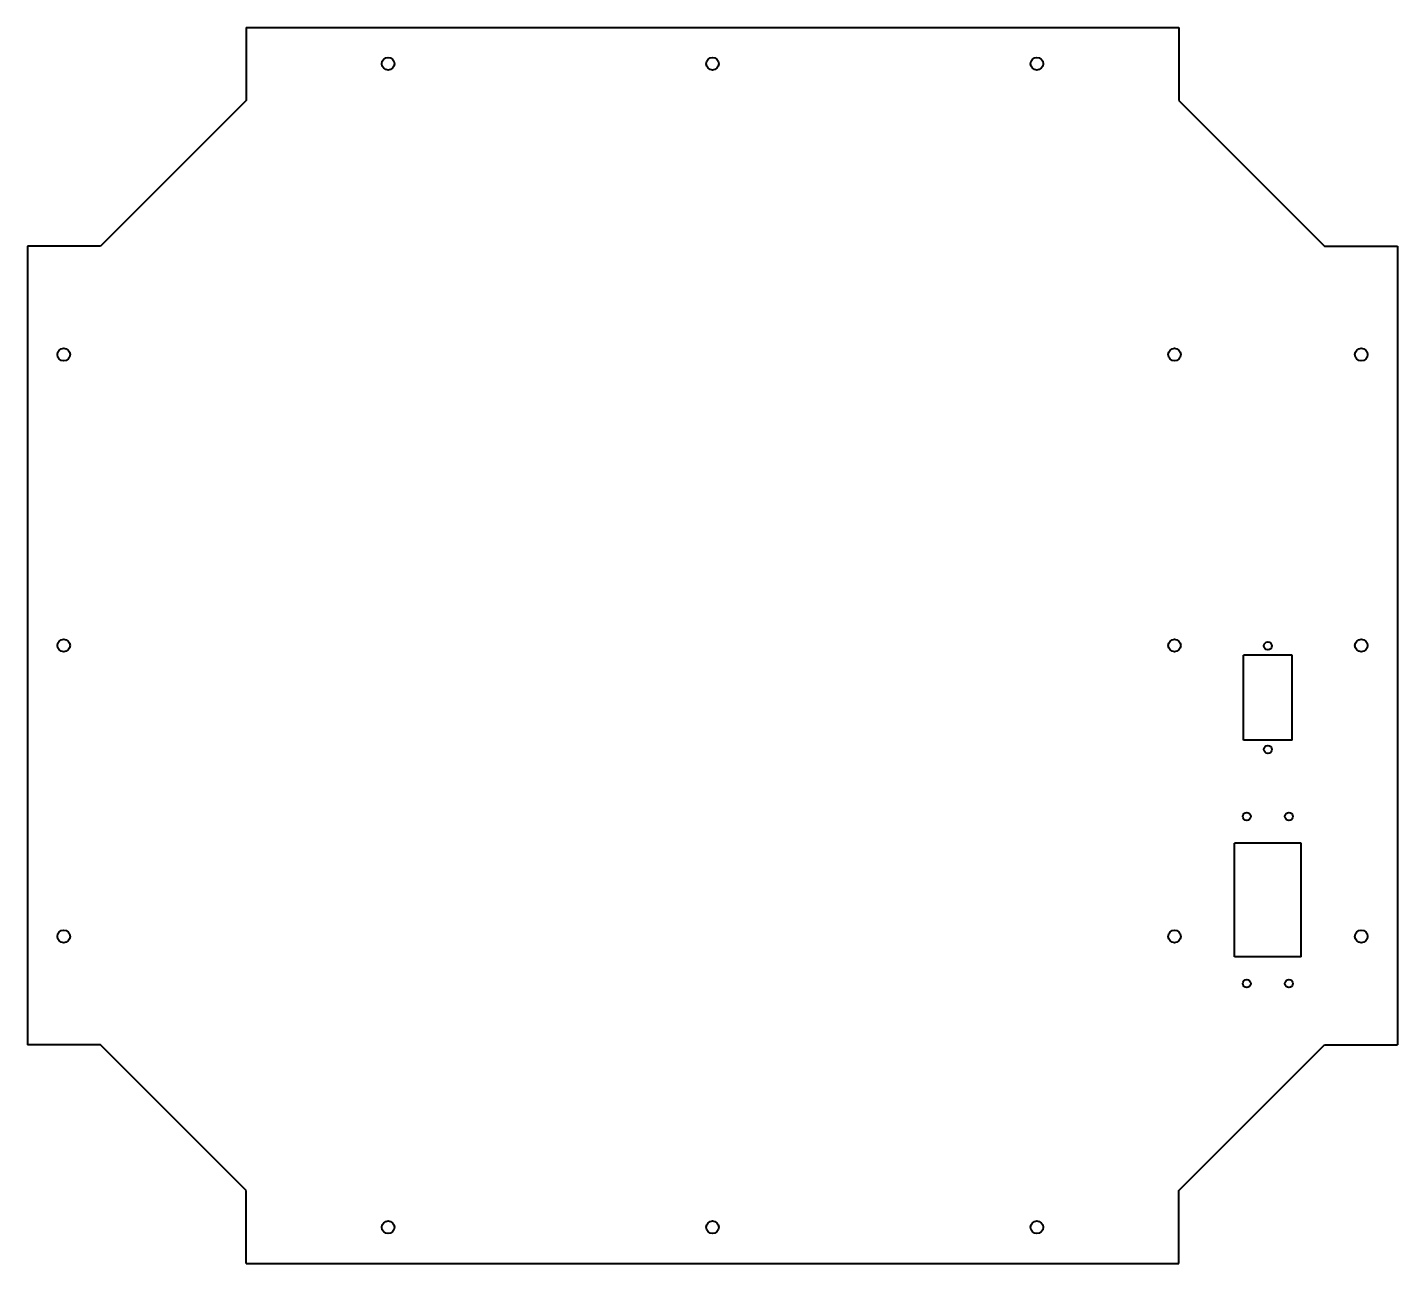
# Model space of a CAD drawing. Header units: millimetres. Extents: x 388 to 953, y -255 to 255.
import ezdxf

# ---------------------------------------------------------------- set-up
doc = ezdxf.new("R2010")
doc.units = ezdxf.units.MM
doc.header["$MEASUREMENT"] = 0
doc.layers.add('ModelSketch_Visible', color=7, linetype='Continuous', lineweight=40)

msp = doc.modelspace()

# ---------------------------------------------------------------- linework, layer by layer
at = {"layer": 'ModelSketch_Visible'}
for p, q in [((477.7, 255), (477.7, 224.8)), ((477.7, 255), (862.3, 255)), ((477.7, 255), (477.7, 224.8)), ((477.7, 255), (862.3, 255)), ((862.3, 255), (862.3, 224.8)), ((862.3, 255), (862.3, 224.8)), ((477.7, 224.8), (417.7, 164.8)), ((477.7, 224.8), (417.7, 164.8)), ((862.3, 224.8), (922.3, 164.8)), ((862.3, 224.8), (922.3, 164.8)), ((387.5, 164.8), (387.5, -164.8)), ((387.5, 164.8), (387.5, -164.8)), ((417.7, 164.8), (387.5, 164.8)), ((417.7, 164.8), (387.5, 164.8)), ((922.3, 164.8), (952.5, 164.8)), ((922.3, 164.8), (952.5, 164.8)), ((952.5, 164.8), (952.5, -164.8)), ((952.5, 164.8), (952.5, -164.8)), ((889, -39), (889, -4)), ((909, -4), (889, -4)), ((889, -39), (889, -4)), ((909, -4), (889, -4)), ((909, -39), (909, -4)), ((909, -39), (909, -4)), ((909, -39), (889, -39)), ((909, -39), (889, -39)), ((912.75, -81.5), (885.25, -81.5)), ((885.25, -128.5), (885.25, -81.5)), ((912.75, -81.5), (885.25, -81.5)), ((885.25, -128.5), (885.25, -81.5)), ((912.75, -128.5), (912.75, -81.5)), ((912.75, -128.5), (912.75, -81.5)), ((912.75, -128.5), (885.25, -128.5)), ((912.75, -128.5), (885.25, -128.5)), ((417.7, -164.8), (387.5, -164.8)), ((417.7, -164.8), (387.5, -164.8)), ((477.7, -224.8), (417.7, -164.8)), ((477.7, -224.8), (417.7, -164.8)), ((862.3, -224.8), (922.3, -164.8)), ((862.3, -224.8), (922.3, -164.8)), ((922.3, -164.8), (952.5, -164.8)), ((922.3, -164.8), (952.5, -164.8)), ((477.7, -255), (477.7, -224.8)), ((477.7, -255), (477.7, -224.8)), ((862.3, -255), (862.3, -224.8)), ((862.3, -255), (862.3, -224.8)), ((477.7, -255), (862.3, -255)), ((477.7, -255), (862.3, -255))]:
    msp.add_line(p, q, dxfattribs=at)
for centre, radius in [((536.25, 240), 2.6), ((536.25, 240), 2.6), ((670, 240), 2.6), ((670, 240), 2.6), ((803.75, 240), 2.6), ((803.75, 240), 2.6), ((402.5, 120), 2.6), ((402.5, 120), 2.6), ((860.5, 120), 2.6), ((860.5, 120), 2.6), ((937.5, 120), 2.6), ((937.5, 120), 2.6), ((402.5, 0), 2.6), ((402.5, 0), 2.6), ((860.5, 0), 2.6), ((860.5, 0), 2.6), ((899, -0.15), 1.65), ((899, -0.15), 1.65), ((937.5, 0), 2.6), ((937.5, 0), 2.6), ((899, -42.85), 1.65), ((899, -42.85), 1.65), ((890.3, -70.5), 1.65), ((890.3, -70.5), 1.65), ((907.7, -70.5), 1.65), ((907.7, -70.5), 1.65), ((402.5, -120), 2.6), ((402.5, -120), 2.6), ((860.5, -120), 2.6), ((860.5, -120), 2.6), ((937.5, -120), 2.6), ((937.5, -120), 2.6), ((890.3, -139.5), 1.65), ((890.3, -139.5), 1.65), ((907.7, -139.5), 1.65), ((907.7, -139.5), 1.65), ((536.25, -240), 2.6), ((536.25, -240), 2.6), ((670, -240), 2.6), ((670, -240), 2.6), ((803.75, -240), 2.6), ((803.75, -240), 2.6)]:
    msp.add_circle(centre, radius, dxfattribs=at)

doc.saveas('drawing.dxf')
